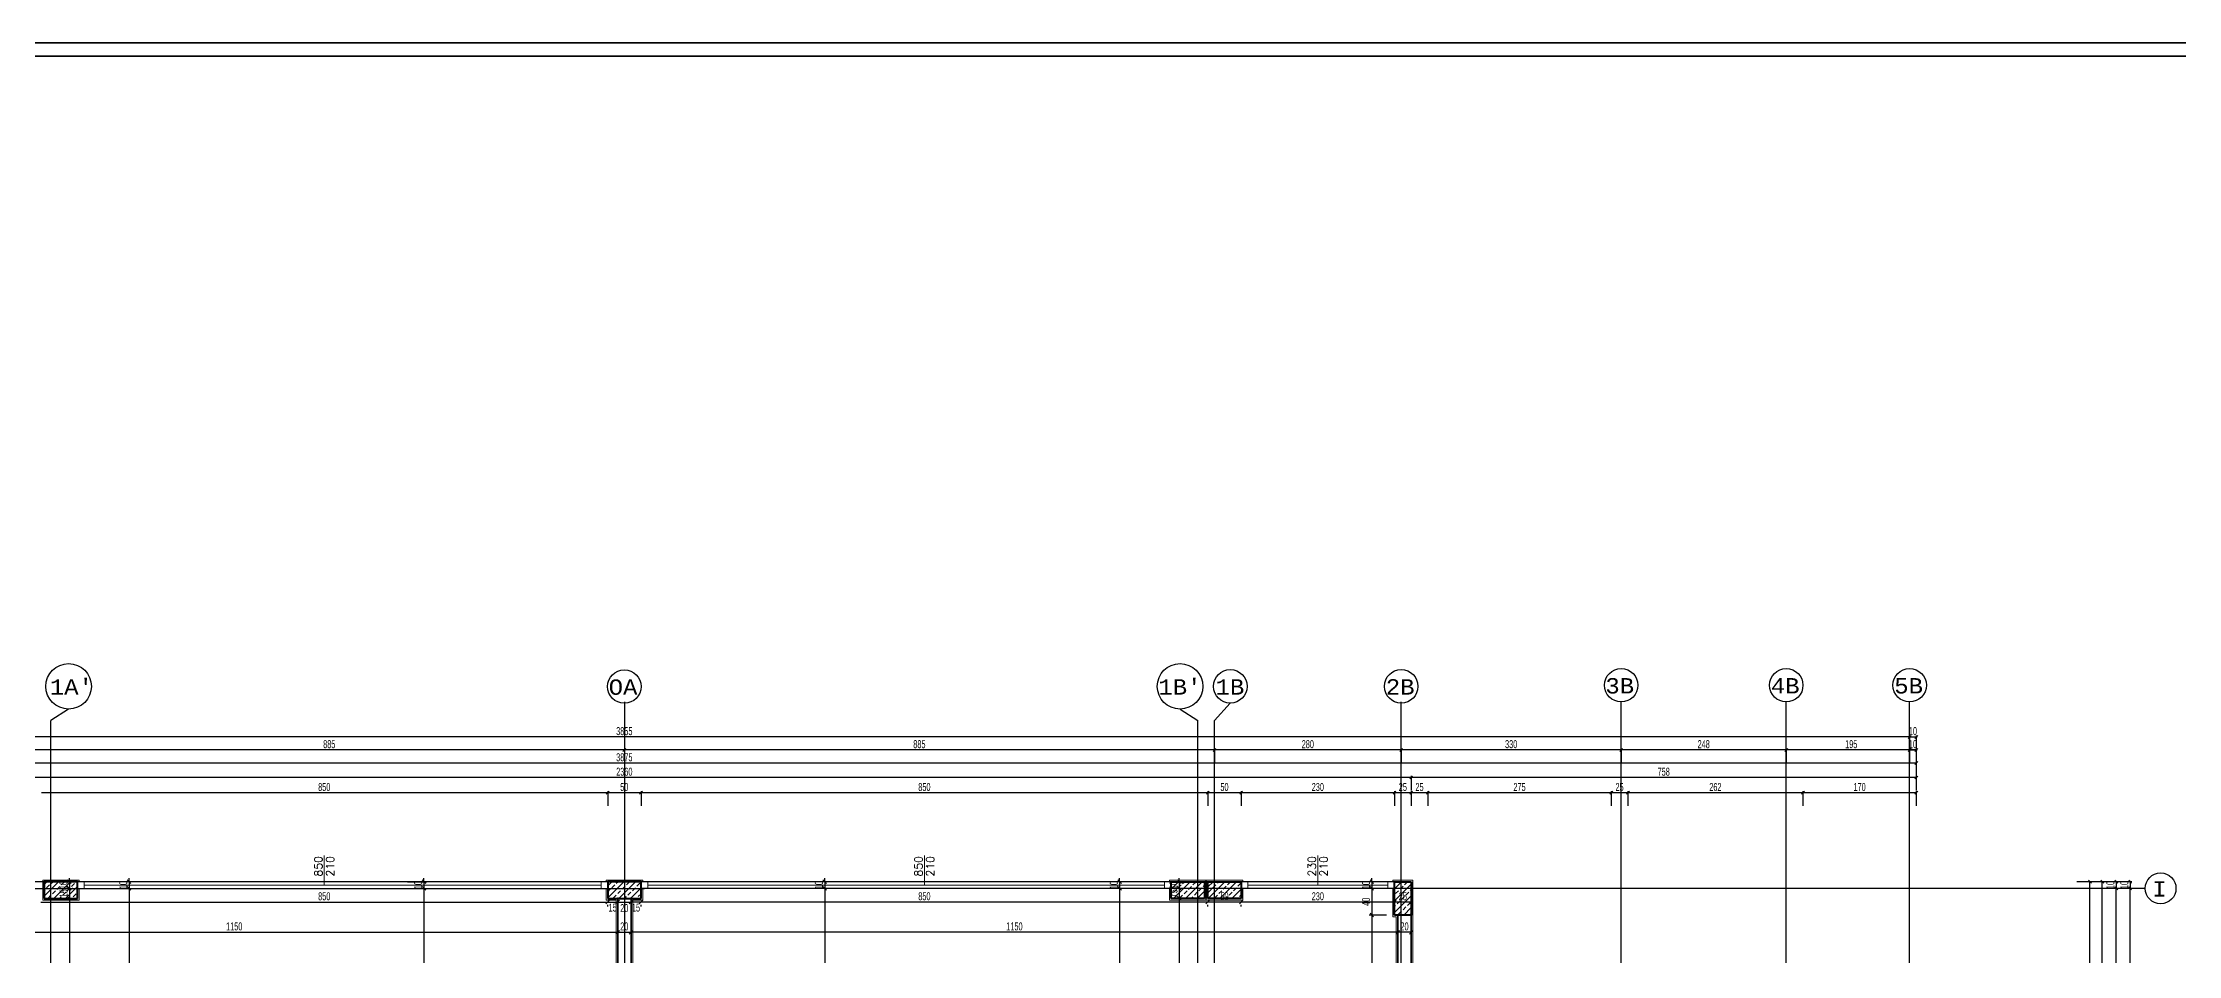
# Model space of a CAD drawing. Header units: inches. Extents: x -7543 to -822, y 102837 to 190349.
# Drawn here: x -833.84 to -833.199, y 102837.166 to 102837.439 of the extents above; entities that cross this region are included whole.
import ezdxf

# ---------------------------------------------------------------- set-up
doc = ezdxf.new("R2010")
doc.units = ezdxf.units.IN
doc.header["$MEASUREMENT"] = 0
doc.linetypes.add('DASHDOTX2', pattern=[2, 1, -0.5, 0, -0.5])
doc.layers.get('0').update_dxf_attribs({"lineweight": 25})
doc.layers.get('Defpoints').update_dxf_attribs({"lineweight": 25})
for name, color, linetype, lineweight in [('AKS', 1, 'Continuous', 25), ('ICOL', 55, 'Continuous', 25), ('KOLON', 2, 'Continuous', 40), ('SIVA', 150, 'Continuous', 15), ('TARAMA', 8, 'Continuous', 25)]:
    doc.layers.add(name, color=color, linetype=linetype, lineweight=lineweight)
for name, color, linetype, lineweight, true_color in [('DUVAR', 7, 'Continuous', 35, 0xfc4642), ('KAPI', 7, 'Continuous', 18, 0xffb360), ('PENCERE', 7, 'Continuous', 18, 0xffb360)]:
    doc.layers.add(name, color=color, linetype=linetype, lineweight=lineweight, true_color=true_color)
doc.styles.add('ISIM', font='monos.ttf', dxfattribs={"width": 1.1, "height": 200})
doc.styles.add('OLCU', font='tromand.shx', dxfattribs={"width": 0.6, "height": 12})
doc.styles.add('TXTX', font='TXTX')

# ---------------------------------------------------------------- blocks, each defined once
blk = doc.blocks.new('_Oblique')
at = {"color": 0, "linetype": 'ByBlock', "lineweight": -2}
blk.add_line((-0.5, -0.5), (0.5, 0.5), dxfattribs=at)
blk = doc.blocks.new('D')
at = {"layer": 'ICOL'}
for p, q in [((2.8, 2.8), (-2.8, -2.8)), ((0, 3), (0, -25))]:
    blk.add_line(p, q, dxfattribs=at)
blk = doc.blocks.new('E')
at = {"layer": 'ICOL'}
for p, q in [((-2.8, -2.8), (2.8, 2.8)), ((0, -3), (0, 25))]:
    blk.add_line(p, q, dxfattribs=at)

msp = doc.modelspace()

# ---------------------------------------------------------------- linework, layer by layer
at = {"layer": 'AKS', "linetype": 'DASHDOTX2', "ltscale": 10}
for p, q in [((-833.83194, 102837.2395), (-833.83726, 102837.2361)), ((-833.66526, 102837.24164), (-833.66526, 102836.73452)), ((-833.49858, 102837.2395), (-833.49326, 102837.2361)), ((-833.48351, 102837.2413), (-833.48826, 102837.2361)), ((-833.43226, 102836.73452), (-833.43226, 102837.24164)), ((-833.36627, 102836.73452), (-833.36627, 102837.24164)), ((-833.31676, 102836.73452), (-833.31676, 102837.24164)), ((-833.27976, 102836.73452), (-833.27976, 102837.24164)), ((-833.83726, 102836.73939), (-833.83726, 102837.2361)), ((-833.49326, 102836.73939), (-833.49326, 102837.2361)), ((-833.48826, 102836.73939), (-833.48826, 102837.2361)), ((-834.12456, 102837.18569), (-833.65926, 102837.18569)), ((-833.2091, 102837.18569), (-833.65926, 102837.18569))]:
    msp.add_line(p, q, dxfattribs=at)
at = {"layer": 'AKS', "color": 0}
for centre, radius in [((-833.83194, 102837.24632), 0.00683), ((-833.66526, 102837.24626), 0.00502), ((-833.49858, 102837.24632), 0.00683), ((-833.48351, 102837.24632), 0.00502), ((-833.43226, 102837.24632), 0.00502), ((-833.36627, 102837.24666), 0.00502), ((-833.31676, 102837.24666), 0.00502), ((-833.27976, 102837.24666), 0.00502), ((-833.20448, 102837.18569), 0.00462)]:
    msp.add_circle(centre, radius, dxfattribs=at)
at = {"layer": 'Defpoints', "color": 6}
for p, q in [((-833.42926, 102837.18769), (-833.90126, 102837.18769)), ((-833.42926, 102837.12768), (-833.42926, 102837.18769))]:
    msp.add_line(p, q, dxfattribs=at)
at = {"layer": 'Defpoints', "color": 3}
for p, q in [((-833.84026, 102837.18569), (-833.67026, 102837.18569)), ((-833.67026, 102837.18569), (-833.67026, 102837.18269)), ((-833.49026, 102837.18569), (-833.66026, 102837.18569)), ((-833.66026, 102837.18569), (-833.66026, 102837.18269)), ((-833.49026, 102837.18269), (-833.49026, 102837.18569)), ((-833.43426, 102837.18569), (-833.48026, 102837.18569)), ((-833.48026, 102837.18569), (-833.48026, 102837.18269)), ((-833.43426, 102837.17769), (-833.43426, 102837.18569)), ((-833.67026, 102837.18269), (-833.66726, 102837.18269)), ((-833.66726, 102837.18269), (-833.66726, 102836.78768)), ((-833.66026, 102837.18269), (-833.66326, 102837.18269)), ((-833.66326, 102837.18269), (-833.66326, 102836.78768)), ((-833.48026, 102837.18269), (-833.49026, 102837.18269)), ((-833.43326, 102837.17769), (-833.43426, 102837.17769)), ((-833.43326, 102837.12768), (-833.43326, 102837.17769))]:
    msp.add_line(p, q, dxfattribs=at)
at = {"layer": 'DUVAR'}
for p, q in [((-837.60507, 102837.43946), (-821.98956, 102837.43946)), ((-837.60107, 102837.43546), (-821.99356, 102837.43546)), ((-833.66726, 102837.12768), (-833.66726, 102837.18269)), ((-833.66326, 102837.12768), (-833.66326, 102837.18269)), ((-833.43326, 102837.17769), (-833.43326, 102837.12768)), ((-833.42926, 102837.17769), (-833.42926, 102837.12768))]:
    msp.add_line(p, q, dxfattribs=at)
at = {"layer": 'ICOL'}
for p, q in [((-833.27992, 102837.23115), (-834.05061, 102837.23115)), ((-833.27992, 102837.23115), (-833.28007, 102837.23115)), ((-833.27976, 102837.23115), (-833.27776, 102837.23115)), ((-833.27761, 102837.23115), (-833.27745, 102837.23115)), ((-833.66542, 102837.22722), (-833.84211, 102837.22722)), ((-833.48842, 102837.22722), (-833.66511, 102837.22722)), ((-833.43242, 102837.22722), (-833.48811, 102837.22722)), ((-833.36643, 102837.22722), (-833.43211, 102837.22722)), ((-833.31692, 102837.22722), (-833.36612, 102837.22722)), ((-833.27792, 102837.22722), (-833.31661, 102837.22722)), ((-833.27992, 102837.22722), (-833.28007, 102837.22722)), ((-833.27976, 102837.22722), (-833.27776, 102837.22722)), ((-833.27761, 102837.22722), (-833.27745, 102837.22722)), ((-833.27792, 102837.22329), (-834.05261, 102837.22329)), ((-833.42942, 102837.21896), (-833.90111, 102837.21896)), ((-833.27792, 102837.21896), (-833.42911, 102837.21896)), ((-833.67042, 102837.21438), (-833.84011, 102837.21438)), ((-833.66042, 102837.21438), (-833.67011, 102837.21438)), ((-833.49042, 102837.21438), (-833.66011, 102837.21438)), ((-833.48042, 102837.21438), (-833.49011, 102837.21438)), ((-833.43442, 102837.21438), (-833.48011, 102837.21438)), ((-833.42942, 102837.21438), (-833.43411, 102837.21438)), ((-833.42442, 102837.21438), (-833.42911, 102837.21438)), ((-833.36942, 102837.21438), (-833.42411, 102837.21438)), ((-833.36442, 102837.21438), (-833.36911, 102837.21438)), ((-833.31192, 102837.21438), (-833.36411, 102837.21438)), ((-833.27792, 102837.21438), (-833.31161, 102837.21438)), ((-833.83172, 102837.18769), (-833.83172, 102837.18877)), ((-833.83172, 102837.18769), (-833.83172, 102837.18569)), ((-833.83172, 102837.18569), (-833.83172, 102837.18269)), ((-833.83172, 102837.18569), (-833.83172, 102837.18461)), ((-833.81381, 102837.18769), (-833.81381, 102837.18877)), ((-833.81381, 102837.18769), (-833.81381, 102837.18569)), ((-833.81381, 102837.18569), (-833.81381, 102836.77968)), ((-833.81381, 102837.18569), (-833.81381, 102837.18461)), ((-833.72536, 102837.18769), (-833.72536, 102837.18877)), ((-833.72536, 102837.18769), (-833.72536, 102837.18569)), ((-833.72536, 102837.18569), (-833.72536, 102837.12768)), ((-833.72536, 102837.18569), (-833.72536, 102837.18461)), ((-833.60516, 102837.18769), (-833.60516, 102837.18877)), ((-833.60516, 102837.18769), (-833.60516, 102837.18569)), ((-833.60516, 102837.18569), (-833.60516, 102837.12768)), ((-833.60516, 102837.18569), (-833.60516, 102837.18461)), ((-833.51671, 102837.18769), (-833.51671, 102837.18877)), ((-833.51671, 102837.18769), (-833.51671, 102837.18569)), ((-833.51671, 102837.18569), (-833.51671, 102836.77968)), ((-833.51671, 102837.18569), (-833.51671, 102837.18461)), ((-833.4988, 102837.18769), (-833.4988, 102837.18877)), ((-833.4988, 102837.18769), (-833.4988, 102837.18569)), ((-833.4988, 102837.18569), (-833.4988, 102837.18269)), ((-833.4988, 102837.18569), (-833.4988, 102837.18461)), ((-833.44106, 102837.18768), (-833.44106, 102837.18876)), ((-833.44106, 102837.18768), (-833.44106, 102837.18569)), ((-833.44106, 102837.18569), (-833.44106, 102837.17769)), ((-833.44106, 102837.18569), (-833.44106, 102837.18461)), ((-833.22568, 102837.12784), (-833.22568, 102837.18753)), ((-833.22197, 102836.77784), (-833.22197, 102837.18753)), ((-833.21779, 102837.18784), (-833.21779, 102837.188)), ((-833.21779, 102837.18769), (-833.21779, 102837.18569)), ((-833.21779, 102837.12584), (-833.21779, 102837.18553)), ((-833.21779, 102837.18553), (-833.21779, 102837.18537)), ((-833.21361, 102837.18784), (-833.21361, 102837.188)), ((-833.21361, 102837.18769), (-833.21361, 102837.18569)), ((-833.21361, 102836.77984), (-833.21361, 102837.18553)), ((-833.21361, 102837.18553), (-833.21361, 102837.18537)), ((-833.84026, 102837.18158), (-833.67026, 102837.18158)), ((-833.83172, 102837.18269), (-833.83172, 102837.12768)), ((-833.67026, 102837.18158), (-833.66726, 102837.18158)), ((-833.66726, 102837.18158), (-833.66326, 102837.18158)), ((-833.66026, 102837.18158), (-833.66326, 102837.18158)), ((-833.49026, 102837.18158), (-833.66026, 102837.18158)), ((-833.4988, 102837.18269), (-833.4988, 102837.12768)), ((-833.48026, 102837.18158), (-833.49026, 102837.18158)), ((-833.43426, 102837.18158), (-833.48026, 102837.18158)), ((-833.42926, 102837.18158), (-833.43426, 102837.18158)), ((-833.44106, 102837.17769), (-833.44106, 102837.12268)), ((-833.89726, 102837.17254), (-833.66726, 102837.17254)), ((-833.66726, 102837.17254), (-833.66326, 102837.17254)), ((-833.43326, 102837.17254), (-833.66326, 102837.17254)), ((-833.42926, 102837.17254), (-833.43326, 102837.17254))]:
    msp.add_line(p, q, dxfattribs=at)
at = {"layer": 'ICOL', "color": 53}
for p, q in [((-833.83064, 102837.18769), (-833.83088, 102837.18769)), ((-833.83064, 102837.18569), (-833.83088, 102837.18569)), ((-833.83064, 102837.18569), (-833.83088, 102837.18569)), ((-833.81464, 102837.18769), (-833.81465, 102837.18769)), ((-833.81464, 102837.18569), (-833.81465, 102837.18569)), ((-833.81464, 102837.18569), (-833.81465, 102837.18569)), ((-833.73032, 102837.18769), (-833.72452, 102837.18769)), ((-833.73032, 102837.18569), (-833.72452, 102837.18569)), ((-833.73032, 102837.18569), (-833.72452, 102837.18569)), ((-833.6002, 102837.18769), (-833.606, 102837.18769)), ((-833.6002, 102837.18569), (-833.606, 102837.18569)), ((-833.6002, 102837.18569), (-833.606, 102837.18569)), ((-833.51588, 102837.18769), (-833.51587, 102837.18769)), ((-833.51588, 102837.18569), (-833.51587, 102837.18569)), ((-833.51588, 102837.18569), (-833.51587, 102837.18569)), ((-833.49988, 102837.18769), (-833.49964, 102837.18769)), ((-833.49988, 102837.18569), (-833.49964, 102837.18569)), ((-833.49988, 102837.18569), (-833.49964, 102837.18569)), ((-833.43666, 102837.18768), (-833.4419, 102837.18768)), ((-833.43666, 102837.18569), (-833.4419, 102837.18569)), ((-833.43666, 102837.18569), (-833.4419, 102837.18569)), ((-833.83786, 102837.18269), (-833.83088, 102837.18269)), ((-833.83786, 102837.18269), (-833.83088, 102837.18269)), ((-833.67026, 102837.18029), (-833.67026, 102837.18074)), ((-833.67026, 102837.18029), (-833.67026, 102837.18074)), ((-833.66726, 102837.18298), (-833.66726, 102837.18242)), ((-833.66726, 102837.18298), (-833.66726, 102837.18242)), ((-833.66326, 102837.18304), (-833.66326, 102837.18242)), ((-833.66326, 102837.18298), (-833.66326, 102837.18242)), ((-833.66026, 102837.18029), (-833.66026, 102837.18074)), ((-833.66026, 102837.18029), (-833.66026, 102837.18074)), ((-833.49266, 102837.18269), (-833.49964, 102837.18269)), ((-833.49266, 102837.18269), (-833.49964, 102837.18269)), ((-833.49026, 102837.18029), (-833.49026, 102837.18074)), ((-833.49026, 102837.18029), (-833.49026, 102837.18074)), ((-833.48026, 102837.18029), (-833.48026, 102837.18074)), ((-833.48026, 102837.18029), (-833.48026, 102837.18074)), ((-833.43426, 102837.1832), (-833.43426, 102837.18242)), ((-833.43426, 102837.1832), (-833.43426, 102837.18242)), ((-833.42926, 102837.1832), (-833.42926, 102837.18242)), ((-833.66726, 102837.17297), (-833.66726, 102837.17338)), ((-833.66726, 102837.17297), (-833.66726, 102837.17338)), ((-833.66326, 102837.17297), (-833.66326, 102837.17338)), ((-833.66326, 102837.17223), (-833.66326, 102837.17338)), ((-833.43666, 102837.17769), (-833.4419, 102837.17769)), ((-833.43666, 102837.17769), (-833.4419, 102837.17769)), ((-833.43326, 102837.17423), (-833.43326, 102837.17338)), ((-833.43326, 102837.17423), (-833.43326, 102837.17338)), ((-833.42926, 102837.17423), (-833.42926, 102837.17338))]:
    msp.add_line(p, q, dxfattribs=at)
at = {"layer": 'KAPI'}
for p, q in [((-833.67026, 102837.18769), (-833.82926, 102837.18769)), ((-833.67026, 102837.18569), (-833.82926, 102837.18569)), ((-833.82726, 102837.18569), (-833.82726, 102837.18769)), ((-833.67226, 102837.18669), (-833.82726, 102837.18669)), ((-833.67226, 102837.18569), (-833.67226, 102837.18769)), ((-833.50126, 102837.18769), (-833.66026, 102837.18769)), ((-833.50126, 102837.18569), (-833.66026, 102837.18569)), ((-833.65826, 102837.18569), (-833.65826, 102837.18769)), ((-833.65826, 102837.18669), (-833.50326, 102837.18669)), ((-833.50326, 102837.18569), (-833.50326, 102837.18769)), ((-833.43426, 102837.18769), (-833.48026, 102837.18769)), ((-833.43426, 102837.18569), (-833.48026, 102837.18569)), ((-833.47826, 102837.18569), (-833.47826, 102837.18769)), ((-833.43626, 102837.18669), (-833.47826, 102837.18669)), ((-833.43626, 102837.18569), (-833.43626, 102837.18769))]:
    msp.add_line(p, q, dxfattribs=at)
at = {"layer": 'KOLON'}
for p, q in [((-833.82926, 102837.18769), (-833.83926, 102837.18769)), ((-833.83926, 102837.18769), (-833.83926, 102837.18269)), ((-833.82926, 102837.18269), (-833.82926, 102837.18769)), ((-833.66026, 102837.18769), (-833.67026, 102837.18769)), ((-833.67026, 102837.18769), (-833.67026, 102837.18269)), ((-833.66026, 102837.18269), (-833.66026, 102837.18769)), ((-833.50126, 102837.18269), (-833.50126, 102837.18769)), ((-833.50126, 102837.18769), (-833.49126, 102837.18769)), ((-833.49126, 102837.18769), (-833.49126, 102837.18269)), ((-833.49026, 102837.18269), (-833.49026, 102837.18769)), ((-833.49026, 102837.18769), (-833.48026, 102837.18769)), ((-833.48026, 102837.18769), (-833.48026, 102837.18269)), ((-833.43426, 102837.18769), (-833.42926, 102837.18769)), ((-833.43426, 102837.17769), (-833.43426, 102837.18769)), ((-833.42926, 102837.18769), (-833.42926, 102837.17769)), ((-833.83926, 102837.18269), (-833.82926, 102837.18269)), ((-833.67026, 102837.18269), (-833.66026, 102837.18269)), ((-833.49126, 102837.18269), (-833.50126, 102837.18269)), ((-833.48026, 102837.18269), (-833.49026, 102837.18269)), ((-833.42926, 102837.17769), (-833.43426, 102837.17769))]:
    msp.add_line(p, q, dxfattribs=at)
at = {"layer": 'PENCERE'}
for p, q in [((-833.75526, 102837.1956), (-833.75526, 102837.18669)), ((-833.57526, 102837.1956), (-833.57526, 102837.18669)), ((-833.45726, 102837.1956), (-833.45726, 102837.18669))]:
    msp.add_line(p, q, dxfattribs=at)
at = {"layer": 'SIVA'}
for p, q in [((-833.82876, 102837.18819), (-833.83966, 102837.18819)), ((-833.83966, 102837.18818), (-833.83966, 102837.18219)), ((-833.82876, 102837.18769), (-833.82876, 102837.18819)), ((-833.82876, 102837.18219), (-833.82876, 102837.18569)), ((-833.65976, 102837.18819), (-833.67076, 102837.18819)), ((-833.67076, 102837.18819), (-833.67076, 102837.18769)), ((-833.67076, 102837.18569), (-833.67076, 102837.18219)), ((-833.65976, 102837.18769), (-833.65976, 102837.18819)), ((-833.65976, 102837.18219), (-833.65976, 102837.18569)), ((-833.50176, 102837.18819), (-833.49086, 102837.18819)), ((-833.50176, 102837.18769), (-833.50176, 102837.18819)), ((-833.50176, 102837.18219), (-833.50176, 102837.18569)), ((-833.49086, 102837.18819), (-833.49086, 102837.18729)), ((-833.49086, 102837.18818), (-833.49086, 102837.18219)), ((-833.49076, 102837.18219), (-833.49076, 102837.18819)), ((-833.49076, 102837.18819), (-833.47976, 102837.18819)), ((-833.47976, 102837.18819), (-833.47976, 102837.18769)), ((-833.47976, 102837.18569), (-833.47976, 102837.18219)), ((-833.43476, 102837.18819), (-833.42876, 102837.18819)), ((-833.43476, 102837.18769), (-833.43476, 102837.18819)), ((-833.43476, 102837.17719), (-833.43476, 102837.18569)), ((-833.42876, 102837.18819), (-833.42876, 102837.17719)), ((-833.83966, 102837.18219), (-833.82876, 102837.18219)), ((-833.67076, 102837.18219), (-833.66776, 102837.18219)), ((-833.66776, 102837.12818), (-833.66776, 102837.18219)), ((-833.66276, 102837.18219), (-833.65976, 102837.18219)), ((-833.66276, 102837.12818), (-833.66276, 102837.18219)), ((-833.49086, 102837.18219), (-833.50176, 102837.18219)), ((-833.47976, 102837.18219), (-833.49076, 102837.18219)), ((-833.43376, 102837.17719), (-833.43476, 102837.17719)), ((-833.43376, 102837.12818), (-833.43376, 102837.17719)), ((-833.42876, 102837.17819), (-833.42876, 102837.12818))]:
    msp.add_line(p, q, dxfattribs=at)
at = {"layer": 'TARAMA'}
for p, q in [((-833.83926, 102837.18689), (-833.83847, 102837.18768)), ((-833.83926, 102837.18335), (-833.83493, 102837.18768)), ((-833.83855, 102837.18583), (-833.83767, 102837.18671)), ((-833.83723, 102837.18716), (-833.8367, 102837.18768)), ((-833.83639, 102837.18269), (-833.8314, 102837.18768)), ((-833.83546, 102837.18539), (-833.83457, 102837.18627)), ((-833.83413, 102837.18671), (-833.83325, 102837.1876)), ((-833.83286, 102837.18269), (-833.82926, 102837.18628)), ((-833.83237, 102837.18495), (-833.83148, 102837.18583)), ((-833.83104, 102837.18627), (-833.83016, 102837.18716)), ((-833.82971, 102837.1876), (-833.82963, 102837.18768)), ((-833.67026, 102837.18642), (-833.669, 102837.18769)), ((-833.67026, 102837.18289), (-833.66546, 102837.18769)), ((-833.67026, 102837.18465), (-833.66947, 102837.18544)), ((-833.66903, 102837.18588), (-833.66815, 102837.18677)), ((-833.66771, 102837.18721), (-833.66723, 102837.18769)), ((-833.66693, 102837.18269), (-833.66193, 102837.18769)), ((-833.66594, 102837.18544), (-833.66505, 102837.18632)), ((-833.66461, 102837.18677), (-833.66373, 102837.18765)), ((-833.66339, 102837.18269), (-833.66026, 102837.18581)), ((-833.66284, 102837.185), (-833.66196, 102837.18588)), ((-833.66152, 102837.18632), (-833.66063, 102837.18721)), ((-833.50126, 102837.18548), (-833.49906, 102837.18768)), ((-833.50091, 102837.1876), (-833.50082, 102837.18768)), ((-833.49952, 102837.18369), (-833.49552, 102837.18768)), ((-833.49914, 102837.18583), (-833.49826, 102837.18671)), ((-833.49782, 102837.18716), (-833.49729, 102837.18768)), ((-833.49605, 102837.18539), (-833.49516, 102837.18627)), ((-833.49598, 102837.18369), (-833.49198, 102837.18768)), ((-833.49472, 102837.18671), (-833.49384, 102837.1876)), ((-833.49295, 102837.18495), (-833.49207, 102837.18583)), ((-833.49163, 102837.18627), (-833.49126, 102837.18664)), ((-833.49026, 102837.18611), (-833.48868, 102837.18769)), ((-833.49015, 102837.18269), (-833.48515, 102837.18769)), ((-833.49005, 102837.18456), (-833.48916, 102837.18544)), ((-833.48872, 102837.18588), (-833.48784, 102837.18677)), ((-833.48739, 102837.18721), (-833.48692, 102837.18769)), ((-833.48661, 102837.18269), (-833.48161, 102837.18769)), ((-833.48563, 102837.18544), (-833.48474, 102837.18632)), ((-833.4843, 102837.18677), (-833.48342, 102837.18765)), ((-833.48308, 102837.18269), (-833.48026, 102837.1855)), ((-833.48253, 102837.185), (-833.48165, 102837.18588)), ((-833.48121, 102837.18632), (-833.48032, 102837.18721)), ((-833.43426, 102837.18554), (-833.43212, 102837.18769)), ((-833.43426, 102837.18731), (-833.43388, 102837.18769)), ((-833.43426, 102837.182), (-833.42926, 102837.187)), ((-833.43259, 102837.18544), (-833.43171, 102837.18632)), ((-833.43127, 102837.18677), (-833.43038, 102837.18765)), ((-833.83926, 102837.18512), (-833.83899, 102837.18539)), ((-833.83811, 102837.18274), (-833.83723, 102837.18362)), ((-833.83678, 102837.18406), (-833.8359, 102837.18495)), ((-833.83463, 102837.18269), (-833.83413, 102837.18318)), ((-833.83369, 102837.18362), (-833.83281, 102837.18451)), ((-833.83109, 102837.18269), (-833.83104, 102837.18274)), ((-833.8306, 102837.18318), (-833.82971, 102837.18406)), ((-833.82932, 102837.18269), (-833.82926, 102837.18275)), ((-833.82927, 102837.18451), (-833.82926, 102837.18452)), ((-833.66859, 102837.18279), (-833.66771, 102837.18367)), ((-833.66726, 102837.18411), (-833.66638, 102837.185)), ((-833.66516, 102837.18269), (-833.66461, 102837.18323)), ((-833.66417, 102837.18367), (-833.66329, 102837.18456)), ((-833.66162, 102837.18269), (-833.66152, 102837.18279)), ((-833.66108, 102837.18323), (-833.66026, 102837.18405)), ((-833.50126, 102837.18371), (-833.50091, 102837.18406)), ((-833.50052, 102837.18269), (-833.49952, 102837.18369)), ((-833.50047, 102837.18451), (-833.49958, 102837.18539)), ((-833.4987, 102837.18274), (-833.49782, 102837.18362)), ((-833.49737, 102837.18406), (-833.49649, 102837.18495)), ((-833.49698, 102837.18269), (-833.49598, 102837.18369)), ((-833.49522, 102837.18269), (-833.49472, 102837.18318)), ((-833.49428, 102837.18362), (-833.49422, 102837.18369)), ((-833.49422, 102837.18369), (-833.4934, 102837.18451)), ((-833.49345, 102837.18269), (-833.49245, 102837.18369)), ((-833.49245, 102837.18369), (-833.49126, 102837.18487)), ((-833.49168, 102837.18269), (-833.49163, 102837.18274)), ((-833.48828, 102837.18279), (-833.48739, 102837.18367)), ((-833.48695, 102837.18411), (-833.48607, 102837.185)), ((-833.48485, 102837.18269), (-833.4843, 102837.18323)), ((-833.48386, 102837.18367), (-833.48297, 102837.18456)), ((-833.48131, 102837.18269), (-833.48121, 102837.18279)), ((-833.48076, 102837.18323), (-833.48026, 102837.18373)), ((-833.43426, 102837.17847), (-833.42926, 102837.18347)), ((-833.43426, 102837.18024), (-833.43392, 102837.18058)), ((-833.43392, 102837.18411), (-833.43303, 102837.185)), ((-833.43348, 102837.18102), (-833.43259, 102837.1819)), ((-833.43215, 102837.18235), (-833.43127, 102837.18323)), ((-833.43171, 102837.17925), (-833.43083, 102837.18014)), ((-833.43151, 102837.17769), (-833.42926, 102837.17993)), ((-833.43083, 102837.18367), (-833.42994, 102837.18456)), ((-833.43038, 102837.18058), (-833.4295, 102837.18146)), ((-833.4295, 102837.185), (-833.42926, 102837.18524)), ((-833.43303, 102837.17793), (-833.43215, 102837.17881)), ((-833.42974, 102837.17769), (-833.42926, 102837.17817))]:
    msp.add_line(p, q, dxfattribs=at)

# ---------------------------------------------------------------- block references
at = {"layer": 'ICOL'}
for name, p, xscale, yscale, zscale in [('D', (-833.27976, 102837.23115), 0.0001559999999471984, 0.0001559999999471984, 0.0001559999999471984), ('D', (-833.27976, 102837.23115), 0.0001559999999471984, 0.0001559999999471984, 0.0001559999999471984), ('D', (-833.66526, 102837.22722), 0.0001559999999471984, 0.0001559999999471984, 0.0001559999999471984), ('D', (-833.48826, 102837.22722), 0.0001559999999471984, 0.0001559999999471984, 0.0001559999999471984), ('D', (-833.43226, 102837.22722), 0.0001559999999471984, 0.0001559999999471984, 0.0001559999999471984), ('D', (-833.36627, 102837.22722), 0.0001559999999471984, 0.0001559999999471984, 0.0001559999999471984), ('D', (-833.31676, 102837.22722), 0.0001559999999471984, 0.0001559999999471984, 0.0001559999999471984), ('D', (-833.27976, 102837.22722), 0.0001559999999471984, 0.0001559999999471984, 0.0001559999999471984), ('D', (-833.27776, 102837.22722), 0.0001559999999471984, 0.0001559999999471984, 0.0001559999999471984), ('D', (-833.42926, 102837.21896), 0.0001559999999471984, 0.0001559999999471984, 0.0001559999999471984), ('D', (-833.27776, 102837.22329), 0.0001559999999471984, 0.0001559999999471984, 0.0001559999999471984), ('D', (-833.27776, 102837.21896), 0.0001559999999471984, 0.0001559999999471984, 0.0001559999999471984), ('D', (-833.67026, 102837.21438), 0.0001559999999471984, 0.0001559999999471984, 0.0001559999999471984), ('D', (-833.66026, 102837.21438), 0.0001559999999471984, 0.0001559999999471984, 0.0001559999999471984), ('D', (-833.49026, 102837.21438), 0.0001559999999471984, 0.0001559999999471984, 0.0001559999999471984), ('D', (-833.48026, 102837.21438), 0.0001559999999471984, 0.0001559999999471984, 0.0001559999999471984), ('D', (-833.43426, 102837.21438), 0.0001559999999471984, 0.0001559999999471984, 0.0001559999999471984), ('D', (-833.42926, 102837.21438), 0.0001559999999471984, 0.0001559999999471984, 0.0001559999999471984), ('D', (-833.42426, 102837.21438), 0.0001559999999471984, 0.0001559999999471984, 0.0001559999999471984), ('D', (-833.36926, 102837.21438), 0.0001559999999471984, 0.0001559999999471984, 0.0001559999999471984), ('D', (-833.36426, 102837.21438), 0.0001559999999471984, 0.0001559999999471984, 0.0001559999999471984), ('D', (-833.31176, 102837.21438), 0.0001559999999471984, 0.0001559999999471984, 0.0001559999999471984), ('D', (-833.27776, 102837.21438), 0.0001559999999471984, 0.0001559999999471984, 0.0001559999999471984), ('_Oblique', (-833.67026, 102837.18158), 0.001080000000001746, 0.001080000000001746, 0.001080000000001746), ('_Oblique', (-833.66726, 102837.18158), 0.001080000000001746, 0.001080000000001746, 0.001080000000001746), ('_Oblique', (-833.66326, 102837.18158), 0.001080000000001746, 0.001080000000001746, 0.001080000000001746), ('_Oblique', (-833.66026, 102837.18158), 0.001080000000001746, 0.001080000000001746, 0.001080000000001746), ('_Oblique', (-833.49026, 102837.18158), 0.001080000000001746, 0.001080000000001746, 0.001080000000001746), ('_Oblique', (-833.48026, 102837.18158), 0.001080000000001746, 0.001080000000001746, 0.001080000000001746), ('_Oblique', (-833.43426, 102837.18158), 0.001080000000001746, 0.001080000000001746, 0.001080000000001746), ('_Oblique', (-833.42926, 102837.18158), 0.001080000000001746, 0.001080000000001746, 0.001080000000001746), ('_Oblique', (-833.66726, 102837.17254), 0.001080000000001746, 0.001080000000001746, 0.001080000000001746), ('_Oblique', (-833.66326, 102837.17254), 0.001080000000001746, 0.001080000000001746, 0.001080000000001746), ('_Oblique', (-833.43326, 102837.17254), 0.001080000000001746, 0.001080000000001746, 0.001080000000001746), ('_Oblique', (-833.42926, 102837.17254), 0.001080000000001746, 0.001080000000001746, 0.001080000000001746)]:
    msp.add_blockref(name, p, dxfattribs=dict(at, xscale=xscale, yscale=yscale, zscale=zscale))
for name, p, xscale, yscale, zscale, rotation in [('E', (-833.27776, 102837.23115), 0.0001559999999471984, 0.0001559999999471984, 0.0001559999999471984, 180), ('E', (-833.66526, 102837.22722), 0.0001559999999471984, 0.0001559999999471984, 0.0001559999999471984, 180), ('E', (-833.48826, 102837.22722), 0.0001559999999471984, 0.0001559999999471984, 0.0001559999999471984, 180), ('E', (-833.43226, 102837.22722), 0.0001559999999471984, 0.0001559999999471984, 0.0001559999999471984, 180), ('E', (-833.36627, 102837.22722), 0.0001559999999471984, 0.0001559999999471984, 0.0001559999999471984, 180), ('E', (-833.31676, 102837.22722), 0.0001559999999471984, 0.0001559999999471984, 0.0001559999999471984, 180), ('E', (-833.27776, 102837.22722), 0.0001559999999471984, 0.0001559999999471984, 0.0001559999999471984, 180), ('E', (-833.42926, 102837.21896), 0.0001559999999471984, 0.0001559999999471984, 0.0001559999999471984, 180), ('E', (-833.67026, 102837.21438), 0.0001559999999471984, 0.0001559999999471984, 0.0001559999999471984, 180), ('E', (-833.66026, 102837.21438), 0.0001559999999471984, 0.0001559999999471984, 0.0001559999999471984, 180), ('E', (-833.49026, 102837.21438), 0.0001559999999471984, 0.0001559999999471984, 0.0001559999999471984, 180), ('E', (-833.48026, 102837.21438), 0.0001559999999471984, 0.0001559999999471984, 0.0001559999999471984, 180), ('E', (-833.43426, 102837.21438), 0.0001559999999471984, 0.0001559999999471984, 0.0001559999999471984, 180), ('E', (-833.42926, 102837.21438), 0.0001559999999471984, 0.0001559999999471984, 0.0001559999999471984, 180), ('E', (-833.42426, 102837.21438), 0.0001559999999471984, 0.0001559999999471984, 0.0001559999999471984, 180), ('E', (-833.36926, 102837.21438), 0.0001559999999471984, 0.0001559999999471984, 0.0001559999999471984, 180), ('E', (-833.36426, 102837.21438), 0.0001559999999471984, 0.0001559999999471984, 0.0001559999999471984, 180), ('E', (-833.31176, 102837.21438), 0.0001559999999471984, 0.0001559999999471984, 0.0001559999999471984, 180), ('_Oblique', (-833.83172, 102837.18769), 0.001080000001820736, 0.001080000001820736, 0.001080000001820736, 270), ('_Oblique', (-833.83172, 102837.18569), 0.001080000001820736, 0.001080000001820736, 0.001080000001820736, 90), ('_Oblique', (-833.83172, 102837.18569), 0.001080000001820736, 0.001080000001820736, 0.001080000001820736, 90), ('_Oblique', (-833.81381, 102837.18769), 0.001080000001820736, 0.001080000001820736, 0.001080000001820736, 270), ('_Oblique', (-833.81381, 102837.18569), 0.001080000001820736, 0.001080000001820736, 0.001080000001820736, 90), ('_Oblique', (-833.81381, 102837.18569), 0.001080000001820736, 0.001080000001820736, 0.001080000001820736, 90), ('_Oblique', (-833.72536, 102837.18769), 0.001080000001820736, 0.001080000001820736, 0.001080000001820736, 270), ('_Oblique', (-833.72536, 102837.18569), 0.001080000001820736, 0.001080000001820736, 0.001080000001820736, 90), ('_Oblique', (-833.72536, 102837.18569), 0.001080000001820736, 0.001080000001820736, 0.001080000001820736, 90), ('_Oblique', (-833.60516, 102837.18769), 0.001080000001820736, 0.001080000001820736, 0.001080000001820736, 270), ('_Oblique', (-833.60516, 102837.18569), 0.001080000001820736, 0.001080000001820736, 0.001080000001820736, 90), ('_Oblique', (-833.60516, 102837.18569), 0.001080000001820736, 0.001080000001820736, 0.001080000001820736, 90), ('_Oblique', (-833.51671, 102837.18769), 0.001080000001820736, 0.001080000001820736, 0.001080000001820736, 270), ('_Oblique', (-833.51671, 102837.18569), 0.001080000001820736, 0.001080000001820736, 0.001080000001820736, 90), ('_Oblique', (-833.51671, 102837.18569), 0.001080000001820736, 0.001080000001820736, 0.001080000001820736, 90), ('_Oblique', (-833.4988, 102837.18769), 0.001080000001820736, 0.001080000001820736, 0.001080000001820736, 270), ('_Oblique', (-833.4988, 102837.18569), 0.001080000001820736, 0.001080000001820736, 0.001080000001820736, 90), ('_Oblique', (-833.4988, 102837.18569), 0.001080000001820736, 0.001080000001820736, 0.001080000001820736, 90), ('_Oblique', (-833.44106, 102837.18768), 0.001080000001820736, 0.001080000001820736, 0.001080000001820736, 270), ('_Oblique', (-833.44106, 102837.18569), 0.001080000001820736, 0.001080000001820736, 0.001080000001820736, 90), ('_Oblique', (-833.44106, 102837.18569), 0.001080000001820736, 0.001080000001820736, 0.001080000001820736, 90), ('E', (-833.22568, 102837.18769), 0.000155999994603917, 0.000155999994603917, 0.000155999994603917, 90), ('E', (-833.22197, 102837.18769), 0.000155999994603917, 0.000155999994603917, 0.000155999994603917, 90), ('D', (-833.21779, 102837.18769), 0.000155999994603917, 0.000155999994603917, 0.000155999994603917, 270), ('E', (-833.21779, 102837.18569), 0.000155999994603917, 0.000155999994603917, 0.000155999994603917, 90), ('E', (-833.21779, 102837.18569), 0.000155999994603917, 0.000155999994603917, 0.000155999994603917, 90), ('D', (-833.21361, 102837.18769), 0.000155999994603917, 0.000155999994603917, 0.000155999994603917, 270), ('E', (-833.21361, 102837.18569), 0.000155999994603917, 0.000155999994603917, 0.000155999994603917, 90), ('E', (-833.21361, 102837.18569), 0.000155999994603917, 0.000155999994603917, 0.000155999994603917, 90), ('_Oblique', (-833.83172, 102837.18269), 0.001080000001820736, 0.001080000001820736, 0.001080000001820736, 90), ('_Oblique', (-833.83172, 102837.18269), 0.001080000001820736, 0.001080000001820736, 0.001080000001820736, 270), ('_Oblique', (-833.67026, 102837.18158), 0.001080000000001746, 0.001080000000001746, 0.001080000000001746, 180), ('_Oblique', (-833.66726, 102837.18158), 0.001080000000001746, 0.001080000000001746, 0.001080000000001746, 180), ('_Oblique', (-833.66326, 102837.18158), 0.001080000000001746, 0.001080000000001746, 0.001080000000001746, 180), ('_Oblique', (-833.66026, 102837.18158), 0.001080000000001746, 0.001080000000001746, 0.001080000000001746, 180), ('_Oblique', (-833.4988, 102837.18269), 0.001080000001820736, 0.001080000001820736, 0.001080000001820736, 90), ('_Oblique', (-833.4988, 102837.18269), 0.001080000001820736, 0.001080000001820736, 0.001080000001820736, 270), ('_Oblique', (-833.49026, 102837.18158), 0.001080000000001746, 0.001080000000001746, 0.001080000000001746, 180), ('_Oblique', (-833.48026, 102837.18158), 0.001080000000001746, 0.001080000000001746, 0.001080000000001746, 180), ('_Oblique', (-833.43426, 102837.18158), 0.001080000000001746, 0.001080000000001746, 0.001080000000001746, 180), ('_Oblique', (-833.66726, 102837.17254), 0.001080000000001746, 0.001080000000001746, 0.001080000000001746, 180), ('_Oblique', (-833.66326, 102837.17254), 0.001080000000001746, 0.001080000000001746, 0.001080000000001746, 180), ('_Oblique', (-833.44106, 102837.17769), 0.001080000001820736, 0.001080000001820736, 0.001080000001820736, 90), ('_Oblique', (-833.44106, 102837.17769), 0.001080000001820736, 0.001080000001820736, 0.001080000001820736, 270), ('_Oblique', (-833.43326, 102837.17254), 0.001080000000001746, 0.001080000000001746, 0.001080000000001746, 180)]:
    msp.add_blockref(name, p, dxfattribs=dict(at, xscale=xscale, yscale=yscale, zscale=zscale, rotation=rotation))

# ---------------------------------------------------------------- texts
at = {"layer": 'AKS', "style": 'ISIM', "width": 1.1}
for s, p in [("1A'", (-833.83758, 102837.24384)), ('OA', (-833.66995, 102837.24378)), ("1B'", (-833.50508, 102837.24384)), ('1B', (-833.48792, 102837.24384)), ('2B', (-833.43686, 102837.24384)), ('3B', (-833.37101, 102837.24418)), ('4B', (-833.32137, 102837.24418)), ('5B', (-833.28436, 102837.24418)), ('I', (-833.20698, 102837.18323))]:
    msp.add_text(s, height=0.00462, dxfattribs=at).set_placement(p)
at = {"layer": 'ICOL', "char_height": 0.0024, "attachment_point": 5, "style": 'OLCU'}
for s, insert in [('\\A1;3855', (-833.66526, 102837.23287)), ('\\A1;10', (-833.27876, 102837.23287)), ('\\A1;885', (-833.75376, 102837.22895)), ('\\A1;3875', (-833.66526, 102837.22502)), ('\\A1;885', (-833.57676, 102837.22895)), ('\\A1;280', (-833.46026, 102837.22895)), ('\\A1;330', (-833.39927, 102837.22895)), ('\\A1;248', (-833.34152, 102837.22895)), ('\\A1;195', (-833.29726, 102837.22895)), ('\\A1;10', (-833.27876, 102837.22895)), ('\\A1;2360', (-833.66526, 102837.22069)), ('\\A1;758', (-833.35351, 102837.22069)), ('\\A1;850', (-833.75526, 102837.2161)), ('\\A1;50', (-833.66526, 102837.2161)), ('\\A1;850', (-833.57526, 102837.2161)), ('\\A1;50', (-833.48526, 102837.2161)), ('\\A1;230', (-833.45726, 102837.2161)), ('\\A1;25', (-833.43176, 102837.2161)), ('\\A1;25', (-833.42676, 102837.2161)), ('\\A1;275', (-833.39676, 102837.2161)), ('\\A1;25', (-833.36676, 102837.2161)), ('\\A1;262', (-833.33801, 102837.2161)), ('\\A1;170', (-833.29476, 102837.2161)), ('\\A1;850', (-833.75526, 102837.18331)), ('\\A1;15', (-833.66876, 102837.17993)), ('\\A1;20', (-833.66526, 102837.17976)), ('\\A1;15', (-833.66176, 102837.17991)), ('\\A1;850', (-833.57526, 102837.18331)), ('\\A1;50', (-833.48526, 102837.18331)), ('\\A1;230', (-833.45726, 102837.18331)), ('\\A1;25', (-833.43176, 102837.18331)), ('\\A1;1150', (-833.78226, 102837.17427)), ('\\A1;20', (-833.66526, 102837.17427)), ('\\A1;1150', (-833.54826, 102837.17427)), ('\\A1;20', (-833.43126, 102837.17427))]:
    msp.add_mtext(s, dxfattribs=dict(at, insert=insert))
at = {"layer": 'ICOL', "char_height": 0.0024, "attachment_point": 5, "rotation": 90, "style": 'OLCU'}
for s, insert in [('\\A1;10', (-833.83345, 102837.18669)), ('\\A1;10', (-833.81554, 102837.18669)), ('\\A1;10', (-833.72709, 102837.18669)), ('\\A1;10', (-833.60689, 102837.18669)), ('\\A1;10', (-833.51844, 102837.18669)), ('\\A1;10', (-833.50053, 102837.18669)), ('\\A1;10', (-833.44279, 102837.18668)), ('\\A1;10', (-833.21952, 102837.18669)), ('\\A1;10', (-833.21534, 102837.18669)), ('\\A1;15', (-833.83345, 102837.18419)), ('\\A1;15', (-833.50053, 102837.18419)), ('\\A1;40', (-833.44279, 102837.18169))]:
    msp.add_mtext(s, dxfattribs=dict(at, insert=insert))
at = {"layer": 'PENCERE', "style": 'TXTX'}
for s, p in [('850', (-833.75583, 102837.18924)), ('210', (-833.75232, 102837.18924)), ('850', (-833.57583, 102837.18924)), ('210', (-833.57232, 102837.18924)), ('230', (-833.45783, 102837.18924)), ('210', (-833.45432, 102837.18924))]:
    msp.add_text(s, height=0.0024, rotation=90, dxfattribs=at).set_placement(p)

doc.saveas('drawing.dxf')
